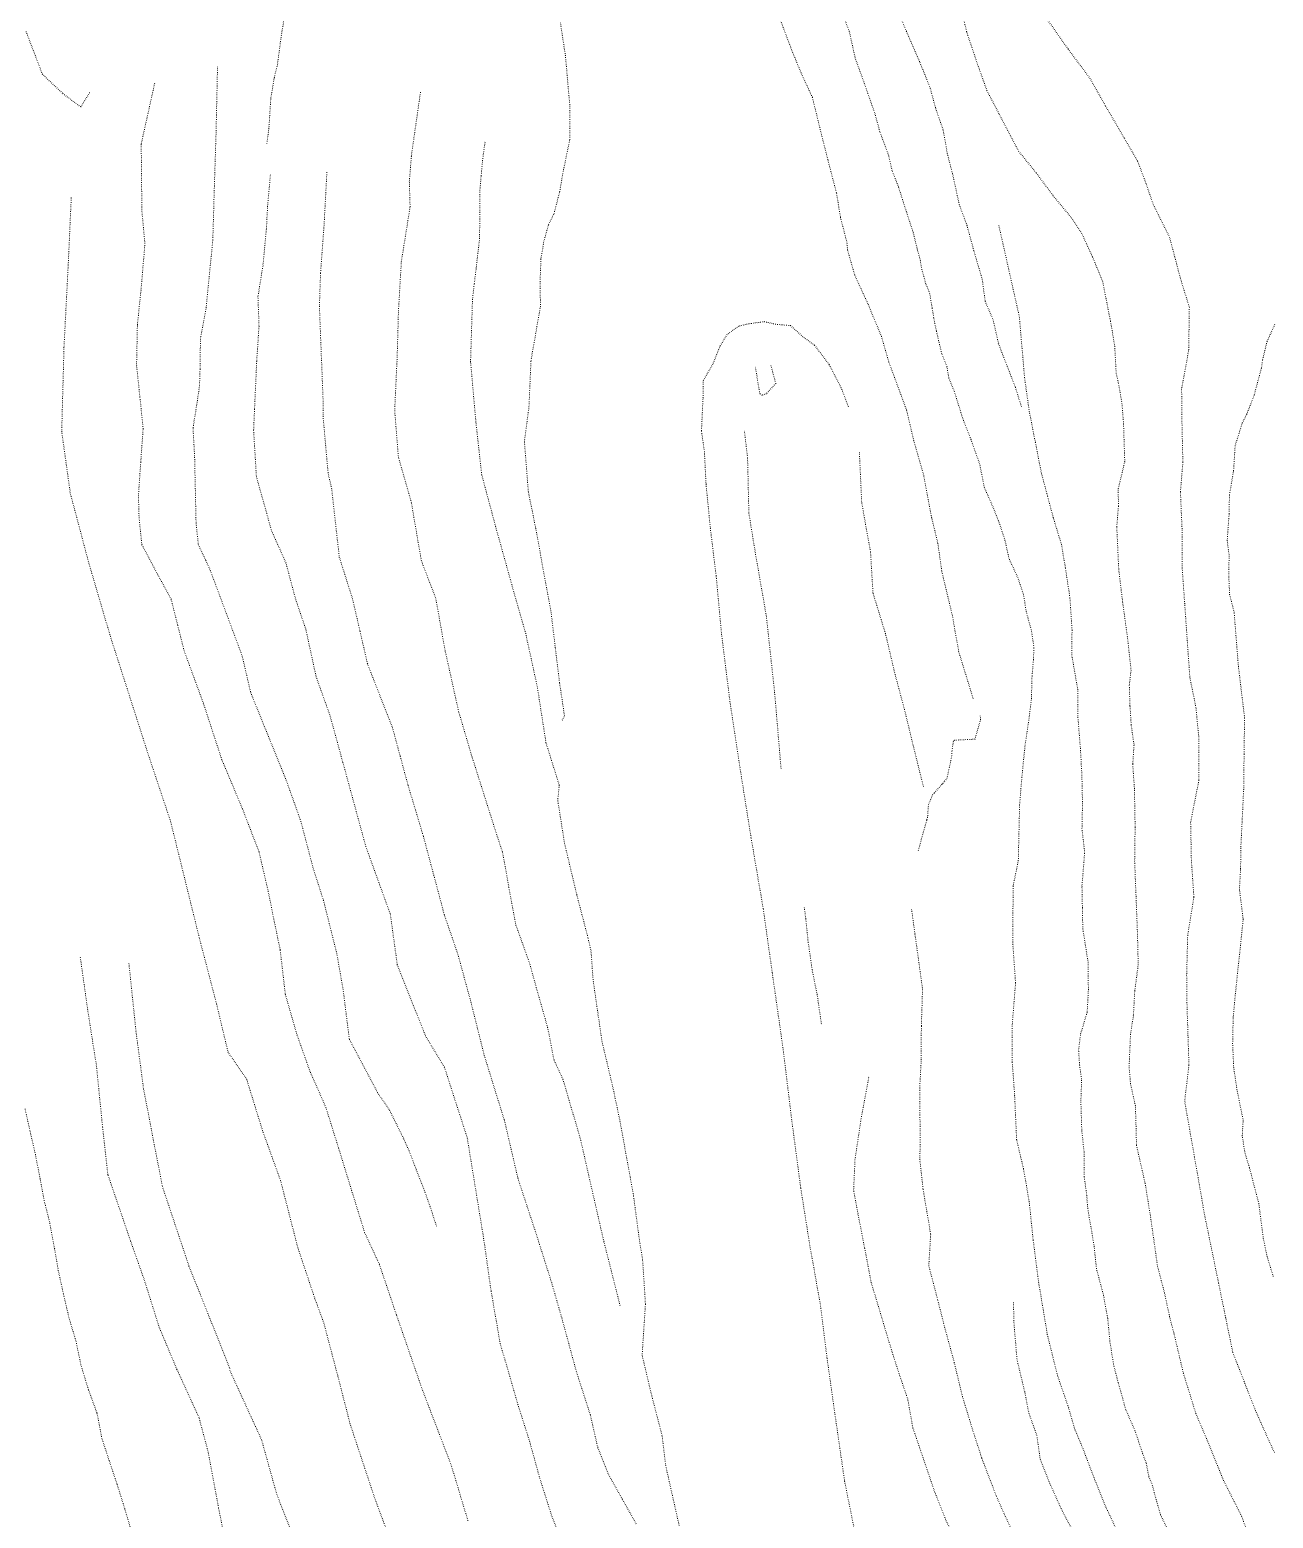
# Model space of a CAD drawing. Extents: x 682410 to 689460, y 7661803 to 7669124.
# Drawn here: x 685533.5 to 685773.6, y 7666321.9 to 7666609.2 of the extents above; entities that cross this region are included whole.
import ezdxf

# ---------------------------------------------------------------- set-up
doc = ezdxf.new("R2010")
doc.units = 0
doc.header["$MEASUREMENT"] = 0
doc.linetypes.add('DOT', pattern=[0.25, 0, -0.25])
doc.layers.add('02 TOE_Line', color=1, linetype='DOT', lineweight=20)

msp = doc.modelspace()

# ---------------------------------------------------------------- linework, layer by layer
at = {"layer": '02 TOE_Line'}
for points in [[(685743.41, 7666319.57, 4070.06), (685741.21, 7666324.22, 4070.08), (685739.12, 7666329.41, 4070.09), (685736.87, 7666335.32, 4070.11), (685735.28, 7666339.12, 4070.12), (685734.07, 7666343.31, 4070.13), (685731.94, 7666349.48, 4070.12), (685729.98, 7666357.4, 4070.07), (685728.3, 7666367.48, 4070), (685727.25, 7666375.61, 4069.96), (685726.49, 7666383, 4069.99), (685725.38, 7666389.38, 4070.02), (685724.06, 7666394.98, 4070.04), (685723.67, 7666403.54, 4070.08), (685723.2, 7666410.1, 4070.11), (685723.2, 7666417.09, 4070.09), (685723.85, 7666425.27, 4070.15), (685723.31, 7666432.92, 4070.21), (685723.38, 7666443.93, 4070.47), (685724.38, 7666448.87, 4070.58), (685724.63, 7666459.6, 4070.38), (685725.09, 7666465.17, 4070.28), (685725.67, 7666470.97, 4070.17), (685726.49, 7666476.54, 4070.06), (685726.92, 7666480.18, 4069.99), (685727.03, 7666484.56, 4070.02), (685727.3, 7666487.61, 4069.94), (685727.4, 7666489.98, 4070.2), (685726.88, 7666493.45, 4070.18), (685725.89, 7666496.97, 4070.17), (685725.41, 7666500.11, 4070.16), (685724.3, 7666503.43, 4070.15), (685722.56, 7666507.22, 4070.13), (685721.81, 7666510.68, 4070.12), (685720.56, 7666514.46, 4070.11), (685719.26, 7666517.63, 4070.1), (685717.8, 7666520.93, 4070.08), (685716.92, 7666525.4, 4070.07), (685715.23, 7666530.16, 4070.05), (685713.61, 7666534.31, 4070.04), (685712.68, 7666537.34, 4070.03), (685711.94, 7666539.65, 4070.02), (685710.95, 7666542.02, 4070.01), (685710.61, 7666544.2, 4070), (685709.59, 7666546.73, 4069.99), (685709.08, 7666548.87, 4069.99), (685708.57, 7666551.1, 4069.98), (685708.05, 7666553.64, 4069.97), (685707.75, 7666555.53, 4069.97), (685707.28, 7666558.32, 4069.96), (685706.52, 7666560.19, 4069.95), (685705.77, 7666562.92, 4069.95), (685705.41, 7666564.96, 4069.95), (685704.87, 7666566.88, 4069.96), (685704.07, 7666570.17, 4069.96), (685702.77, 7666574.09, 4069.97), (685701.26, 7666578.85, 4069.99), (685700.01, 7666582.04, 4069.99), (685699.32, 7666585.04, 4070), (685697.63, 7666589.58, 4070.01), (685696.74, 7666592.9, 4070.02), (685694.68, 7666598.81, 4070.04), (685692.89, 7666603.75, 4070.05), (685691.75, 7666608.93, 4070.06), (685689.66, 7666614.29, 4070.08)], [(685700.62, 7666614.22, 4059.85), (685702.77, 7666608.92, 4059.79), (685705.39, 7666602.9, 4059.81), (685707.38, 7666597.98, 4059.89), (685708.43, 7666594.01, 4059.77), (685709.88, 7666589.86, 4059.66), (685710.67, 7666585.33, 4059.49), (685711.69, 7666581.39, 4059.63), (685712.98, 7666575.48, 4059.77), (685714.48, 7666571.43, 4059.8), (685715.8, 7666566.53, 4059.69), (685717.41, 7666561.11, 4059.62), (685717.99, 7666556.77, 4059.59), (685719.52, 7666553.25, 4059.53), (685720.56, 7666548.61, 4059.66), (685722.23, 7666544.29, 4059.81), (685723.82, 7666540.21, 4059.67), (685724.97, 7666536.48, 4059.78)], [(685582.66, 7666611.62, 4129.83), (685582.04, 7666607.71, 4129.69), (685581.35, 7666602.51, 4129.61), (685580.73, 7666599.94, 4129.57), (685580.05, 7666595.88, 4129.48), (685579.69, 7666590.11, 4129.35), (685579.27, 7666587.09, 4129.58)], [(685636.33, 7666475.95, 4100.28), (685636.77, 7666476.78, 4100.1), (685635.81, 7666483.2, 4099.36), (685634.98, 7666490.02, 4098.77), (685634.15, 7666497.06, 4098.11), (685632.43, 7666506.29, 4097.41), (685631.21, 7666513.03, 4097.01), (685629.79, 7666520.03, 4096.17), (685629.03, 7666529.76, 4095.6), (685629.9, 7666536.39, 4095.08), (685630.3, 7666545.36, 4094.5), (685632.11, 7666555.79, 4093.81), (685632.1, 7666557.82, 4094.32), (685632.06, 7666560.59, 4093.99), (685632.21, 7666564.95, 4093.64), (685632.78, 7666568.4, 4093.58), (685633.7, 7666571.63, 4093.32), (685634.75, 7666573.75, 4093.06), (685635.84, 7666578, 4093.23), (685636.59, 7666582.25, 4092.94), (685637.78, 7666588, 4092.19), (685637.78, 7666594.75, 4091.77), (685636.94, 7666604.25, 4091.22), (685635.96, 7666610.71, 4090.72)], [(685677.87, 7666612.65, 4080.61), (685680.67, 7666605.2, 4080.62), (685682.52, 7666600.72, 4080.62), (685684.62, 7666596.18, 4080.62), (685686.13, 7666590.01, 4080.63), (685687.65, 7666583.96, 4080.63), (685689.3, 7666577.65, 4080.64), (685690.05, 7666572.98, 4080.64), (685691.26, 7666568.32, 4080.64), (685691.43, 7666566.7, 4080.64), (685692.8, 7666561.86, 4080.65), (685695.39, 7666556.23, 4080.65), (685697.94, 7666550.05, 4080.64), (685699.38, 7666545.1, 4080.65), (685702.81, 7666535.81, 4080.65), (685704.2, 7666529.91, 4080.67), (685706.15, 7666523.09, 4080.65), (685707.66, 7666515.01, 4080.65), (685708.84, 7666510.12, 4080.62), (685709.62, 7666504.65, 4080.65), (685711.65, 7666496.15, 4080.4), (685712.88, 7666489.16, 4080.19), (685715.67, 7666480.09, 4079.92)], [(685713.58, 7666612.34, 4051.98), (685714.41, 7666608.82, 4051.75), (685716.53, 7666602.51, 4051.35), (685718.32, 7666597.5, 4051.44), (685720.69, 7666592.93, 4051.52), (685724.44, 7666585.77, 4051.65), (685727.85, 7666581.59, 4051.52), (685731.1, 7666577.19, 4051.4), (685734.66, 7666572.9, 4051.2), (685736.6, 7666569.97, 4051.08), (685738.73, 7666565.33, 4051.03), (685740.69, 7666560.58, 4050.97), (685741.31, 7666557.33, 4050.93), (685742.19, 7666552.96, 4050.89), (685743, 7666548.11, 4050.85), (685743.27, 7666542.95, 4050.8), (685743.72, 7666540.97, 4050.56), (685744.38, 7666537.17, 4050.59), (685744.69, 7666533.35, 4050.59), (685744.93, 7666525.85, 4050.62), (685743.68, 7666520.64, 4050.64), (685743.7, 7666517.24, 4050.67), (685743.39, 7666513.26, 4050.67), (685743.76, 7666505.13, 4050.7), (685744.52, 7666498.76, 4050.73), (685745.47, 7666491.84, 4050.76), (685746.15, 7666485.64, 4050.78), (685745.81, 7666482.68, 4050.81), (685745.94, 7666478.66, 4050.81), (685746.18, 7666475.03, 4050.84), (685746.72, 7666471.13, 4050.84), (685746.47, 7666467.45, 4050.87), (685746.8, 7666462.77, 4050.87), (685746.93, 7666455.31, 4050.75), (685746.84, 7666448.68, 4050.85), (685747.11, 7666441.92, 4050.9), (685747.39, 7666434.55, 4050.74), (685747.53, 7666428.76, 4050.81), (685746.86, 7666423.69, 4050.81), (685746.6, 7666418.9, 4050.75), (685746.04, 7666415.33, 4050.95), (685745.77, 7666409.02, 4051.02), (685746.04, 7666405.77, 4050.78), (685746.98, 7666401.54, 4050.45), (685747.11, 7666397.56, 4050.77), (685747.2, 7666393.87, 4051.07), (685748.87, 7666386.55, 4051.03), (685749.98, 7666379.64, 4050.99), (685751.25, 7666370.58, 4050.95), (685752.61, 7666365.41, 4050.9), (685753.59, 7666360.79, 4050.88), (685754.46, 7666357.49, 4050.73), (685756.26, 7666349.87, 4050.9), (685758.65, 7666342.16, 4050.82), (685760.7, 7666337.35, 4050.88), (685763.98, 7666329.26, 4051.36), (685767.49, 7666322.31, 4051.13), (685770.17, 7666315.03, 4050.99)], [(685729.69, 7666611.6, 4040.5), (685734, 7666605.49, 4040.56), (685738.21, 7666599.86, 4040.62), (685741.24, 7666594.48, 4040.67), (685744.88, 7666588.23, 4040.73), (685747.42, 7666583.85, 4040.77), (685749.07, 7666579.46, 4040.74), (685750.44, 7666575.47, 4040.71), (685752, 7666572.34, 4040.69), (685753.57, 7666569.22, 4040.66), (685754.62, 7666565.25, 4040.64), (685755.67, 7666561.28, 4040.61), (685757.4, 7666555.63, 4040.56), (685757.28, 7666547.44, 4040.51), (685755.91, 7666539.9, 4040.46), (685755.98, 7666533.22, 4040.41), (685756.15, 7666525.74, 4040.36), (685755.68, 7666520.02, 4040.37), (685755.99, 7666512.94, 4040.38), (685756, 7666505.56, 4040.39), (685756.5, 7666498.48, 4040.4), (685756.99, 7666491.4, 4040.4), (685757.49, 7666484.32, 4040.41), (685758.7, 7666478.19, 4040.71), (685759.2, 7666472.91, 4040.73), (685759.23, 7666464.33, 4040.75), (685757.65, 7666456.2, 4040.77), (685757.79, 7666448.96, 4040.79), (685758.28, 7666441.8, 4040.8), (685757.08, 7666434.45, 4040.82), (685756.88, 7666426.78, 4040.84), (685756.95, 7666420.85, 4041.25), (685757.14, 7666415.1, 4041.09), (685757.32, 7666409.35, 4040.93), (685756.5, 7666402.45, 4040.91), (685757.45, 7666397, 4040.91), (685758.41, 7666391.54, 4040.91), (685759.36, 7666386.09, 4040.9), (685760.31, 7666380.63, 4040.9), (685761.68, 7666373.95, 4040.89), (685763.05, 7666367.28, 4040.88), (685764.42, 7666360.6, 4040.87), (685765.79, 7666353.93, 4040.86), (685767.98, 7666348.31, 4040.82), (685770.18, 7666342.69, 4040.77), (685772.46, 7666337.57, 4040.73), (685773.86, 7666334.52, 4040.7)], [(685532.82, 7666608.87, 4162.99), (685535.96, 7666600.66, 4163.4), (685539.91, 7666596.9, 4162.82), (685543.38, 7666594.32, 4162.36), (685545.1, 7666597.11, 4163.21)], [(685569.78, 7666602.09, 4140.06), (685569.49, 7666589.08, 4139.76), (685569.17, 7666578.96, 4139.62), (685568.87, 7666568.63, 4139.64), (685567.58, 7666555.58, 4139.69), (685566.49, 7666549.77, 4139.8), (685566.4, 7666543.7, 4139.83), (685566.31, 7666540.5, 4140.31), (685565.8, 7666537.02, 4140.3), (685565.05, 7666532.38, 4140.2), (685565.36, 7666526.69, 4139.99), (685565.64, 7666513.89, 4140.1), (685566.09, 7666509.81, 4140.32), (685567.52, 7666506.78, 4140.25), (685568.41, 7666504.8, 4140.07), (685574.54, 7666488.37, 4139.99), (685576.18, 7666481.28, 4139.87), (685583.03, 7666464.41, 4139.82), (685585.87, 7666456.44, 4139.77), (685588.27, 7666447.29, 4139.92), (685590.23, 7666441.19, 4139.87), (685592.73, 7666431.26, 4139.88), (685593.98, 7666424.33, 4139.8), (685595.23, 7666414.36, 4139.85), (685600.69, 7666404.08, 4139.91), (685602.99, 7666400.67, 4139.89), (685605.74, 7666395.14, 4139.48), (685606.83, 7666392.67, 4139.19), (685608.16, 7666389.19, 4138.77), (685609.85, 7666384.81, 4138.24), (685610.83, 7666382.05, 4137.91), (685612.07, 7666378.25, 4137.46)], [(685618.12, 7666321.45, 4145.53), (685614.91, 7666332.14, 4145.64), (685609.29, 7666346.81, 4145.79), (685604.33, 7666361.16, 4145.94), (685601.02, 7666370.94, 4146.04), (685598.18, 7666377.07, 4146.29), (685595.66, 7666385.23, 4146.32), (685593.14, 7666393.4, 4146.34), (685590.71, 7666401.19, 4146.32), (685587.63, 7666408.18, 4147.04), (685585.15, 7666415.16, 4147.85), (685582.86, 7666423.1, 4148.16), (685581.87, 7666431.64, 4149.09), (685580.62, 7666437.7, 4149.23), (685579.57, 7666442.91, 4149.01), (685577.79, 7666450.56, 4148.98), (685574.6, 7666458.84, 4149.07), (685570.6, 7666468.37, 4149.34), (685567.05, 7666479.23, 4149.28), (685563.31, 7666489.42, 4149.89), (685562.07, 7666494.36, 4149.95), (685560.83, 7666499.31, 4150.01), (685558.18, 7666504.16, 4150.05), (685555.16, 7666509.88, 4150.12), (685554.63, 7666515.1, 4150.09), (685554.51, 7666519.35, 4150.05), (685554.96, 7666525.8, 4150.6), (685555.42, 7666532.25, 4151.14), (685554.79, 7666538.36, 4151.43), (685554.15, 7666544.47, 4151.72), (685554.31, 7666552.27, 4151.38), (685555.03, 7666559.17, 4151.1), (685555.76, 7666567.88, 4150.74), (685555.17, 7666574.44, 4150.12), (685555.05, 7666587.19, 4150.38), (685557.69, 7666599.08, 4150.16)], [(685647.49, 7666362.98, 4110.61), (685644.36, 7666375.34, 4109.84), (685642.1, 7666385.22, 4109.9), (685639.85, 7666395.1, 4109.95), (685636.46, 7666406.67, 4110.22), (685634.74, 7666410.37, 4109.69), (685633.51, 7666416.65, 4109.58), (685631.42, 7666423.99, 4109.49), (685630.02, 7666429.05, 4109.58), (685627.4, 7666436.39, 4109.72), (685626, 7666443.89, 4109.86), (685624.78, 7666450.53, 4109.99), (685623.39, 7666454.77, 4110.47), (685618.87, 7666469.03, 4110.45), (685616.33, 7666477.63, 4110.39), (685613.74, 7666489.31, 4110.27), (685611.89, 7666499.55, 4110.17), (685609.13, 7666506.74, 4110.12), (685607.2, 7666517.97, 4109.87), (685604.7, 7666526.68, 4109.67), (685603.98, 7666535.74, 4109.73), (685604.46, 7666545.89, 4109.62), (685604.7, 7666554.67, 4109.71), (685605.26, 7666564.42, 4109.98), (685606.96, 7666575.06, 4109.77), (685606.81, 7666579.78, 4109.78), (685607.21, 7666584.85, 4109.81), (685608.24, 7666592.2, 4109.75), (685609, 7666597.35, 4109.9)], [(685658.92, 7666320.44, 4112.25), (685656.3, 7666332.11, 4111.01), (685655.61, 7666337.86, 4110.53), (685653.62, 7666345.53, 4109.91), (685651.76, 7666353.35, 4109.16), (685652.39, 7666363.3, 4107.96), (685651.85, 7666371.78, 4107.15), (685651.23, 7666375.62, 4106.67), (685650.08, 7666384.22, 4106.24), (685649.46, 7666387.79, 4106.3), (685647.44, 7666398.77, 4105.43), (685646.14, 7666404.93, 4105.12), (685644, 7666414, 4104.59), (685643.14, 7666419.94, 4104.31), (685642.28, 7666425.87, 4104.03), (685641.9, 7666431.35, 4103.93), (685641.29, 7666434.01, 4103.39), (685639.14, 7666442.26, 4102.64), (685636.77, 7666452.21, 4101.81), (685635.47, 7666460.46, 4101.13), (685635.75, 7666463.44, 4100.93), (685633.19, 7666471.61, 4100.37), (685631.53, 7666482.35, 4099.98), (685629.27, 7666492.68, 4099.62), (685626.32, 7666503.08, 4099.54), (685623.46, 7666513.37, 4099.84), (685620.78, 7666523.36, 4099.99), (685619.66, 7666533.52, 4099.94), (685618.63, 7666545.19, 4099.9), (685619, 7666557.18, 4099.91), (685619.35, 7666560.19, 4099.97), (685619.71, 7666563.21, 4100.04), (685620.04, 7666566.09, 4100.04), (685620.38, 7666568.97, 4100.04), (685620.4, 7666573.54, 4100.19), (685620.42, 7666578.11, 4100.34), (685620.68, 7666581.04, 4100.31), (685620.94, 7666583.98, 4100.28), (685621.42, 7666587.55, 4100.35)], [(685590.89, 7666581.72, 4119.58), (685590.35, 7666571.53, 4119.67), (685589.67, 7666562.22, 4119.75), (685589.45, 7666555.85, 4119.7), (685589.69, 7666549.62, 4119.64), (685589.94, 7666543.4, 4119.59), (685590.18, 7666537.17, 4119.53), (685590.15, 7666534.58, 4119.49), (685590.65, 7666529.04, 4119.62), (685591.15, 7666523.49, 4119.75), (685591.81, 7666520.74, 4119.82), (685592.55, 7666514.09, 4119.97), (685593.29, 7666507.45, 4120.13), (685595.84, 7666499.39, 4120.11), (685597.29, 7666493.12, 4120.16), (685598.73, 7666486.85, 4120.21), (685601.14, 7666480.69, 4120.12), (685603.55, 7666474.52, 4120.02), (685605.06, 7666468.96, 4119.93), (685606.56, 7666463.4, 4119.84), (685608.04, 7666458.48, 4119.9), (685609.52, 7666453.57, 4119.96), (685611.55, 7666445.97, 4120.05), (685613.57, 7666438.37, 4120.13), (685616.2, 7666430.73, 4120.07), (685618.71, 7666421.52, 4119.99), (685620, 7666416.37, 4119.95), (685621.29, 7666411.22, 4119.9), (685623.23, 7666404.95, 4119.91), (685625.18, 7666398.68, 4119.92), (685626.47, 7666393.12, 4119.93), (685627.77, 7666387.55, 4119.94), (685629.59, 7666382.01, 4119.95), (685631.41, 7666376.46, 4119.95), (685634.29, 7666367.37, 4119.97), (685636.29, 7666360.41, 4120.22), (685637.66, 7666355.37, 4120.27), (685639.03, 7666350.34, 4120.31), (685641.76, 7666341.85, 4120.39), (685643.2, 7666335.52, 4120.45), (685645.3, 7666330.29, 4120.5), (685647.99, 7666325.51, 4120.36), (685650.68, 7666320.72, 4120.22)], [(685579.98, 7666581.19, 4129.28), (685579.44, 7666575.08, 4129.37), (685579.21, 7666570.76, 4129.6), (685578.57, 7666563.88, 4129.33), (685577.59, 7666557.72, 4129.64), (685577.79, 7666552.02, 4129.43), (685577.34, 7666545.2, 4129.44), (685576.92, 7666535.93, 4129.45), (685576.75, 7666531.9, 4129.45), (685577.28, 7666522.96, 4129.46), (685580.23, 7666512.48, 4129.53), (685582.98, 7666506.34, 4129.54), (685584.87, 7666499.25, 4129.8), (685586.81, 7666493.58, 4129.88), (685588.81, 7666484.37, 4130.13), (685591.53, 7666476.76, 4130.07), (685593.97, 7666467.84, 4130.26), (685598.4, 7666451.6, 4130.59), (685603.13, 7666438.55, 4130.57), (685604.49, 7666428.75, 4130.75), (685609.91, 7666415.06, 4130.52), (685613.62, 7666408.9, 4130.17), (685618, 7666395.31, 4130.21), (685621.16, 7666375.92, 4129.82), (685622.6, 7666365.73, 4129.78), (685624.34, 7666355.7, 4130.05), (685627.77, 7666343.88, 4129.99), (685630.02, 7666336.8, 4129.97), (685631.9, 7666329.95, 4130.01), (685634.22, 7666322.61, 4130.07), (685640.15, 7666306.98, 4130.16)], [(685604.77, 7666313.3, 4161.07), (685600.12, 7666325.82, 4161.06), (685595.37, 7666340.15, 4161.06), (685593.01, 7666349.35, 4159.22), (685590.31, 7666359.57, 4159.62), (685588.55, 7666364.39, 4158.37), (685585.29, 7666374.11, 4158.89), (685581.95, 7666387.1, 4158.91), (685578.47, 7666396.73, 4158.87), (685575.42, 7666406.63, 4158.86), (685571.82, 7666411.86, 4160.44), (685569.57, 7666421.29, 4160.7), (685566.25, 7666434, 4159.99), (685560.72, 7666456.42, 4160.12), (685556.29, 7666469.7, 4160.19), (685549.1, 7666492.12, 4159.97), (685544.95, 7666506.23, 4159.84), (685541.35, 7666519.79, 4159.87), (685539.7, 7666531.69, 4159.89), (685540.14, 7666547.98, 4160.05), (685540.96, 7666563.94, 4160.1), (685541.55, 7666576.91, 4160.14)], [(685753.72, 7666318.68, 4059.97), (685751.8, 7666322.66, 4059.94), (685751.1, 7666325.16, 4059.93), (685750.17, 7666328.55, 4059.91), (685749.56, 7666330.03, 4059.91), (685749.06, 7666332.65, 4059.9), (685748.37, 7666334.43, 4059.89), (685746.9, 7666338.86, 4059.87), (685745.13, 7666342.89, 4059.85), (685743.66, 7666348.1, 4059.83), (685742.79, 7666351.47, 4059.81), (685742.08, 7666355.91, 4059.79), (685741.62, 7666360.67, 4059.76), (685740.83, 7666364.97, 4059.76), (685739.46, 7666370.07, 4059.76), (685739.03, 7666374.4, 4059.76), (685737.78, 7666381.74, 4059.75), (685737.57, 7666384.45, 4059.8), (685737.09, 7666387.83, 4059.96), (685737.08, 7666392.61, 4060.1), (685736.63, 7666396.83, 4060.02), (685736.46, 7666402.47, 4060.04), (685736.61, 7666406.44, 4059.81), (685736.2, 7666409.5, 4059.88), (685736.02, 7666412.25, 4060.07), (685736.41, 7666415.41, 4060.02), (685737.68, 7666419.63, 4060.1), (685737.91, 7666423.91, 4060.01), (685737.85, 7666429.23, 4060.25), (685736.83, 7666435.77, 4060.48), (685736.75, 7666439.83, 4060.43), (685736.67, 7666443.89, 4060.37), (685737.19, 7666450.46, 4060.29), (685736.67, 7666454.96, 4060.05), (685736.77, 7666459.88, 4060.04), (685736.66, 7666465.18, 4060.15), (685736.37, 7666470.5, 4060.3), (685735.89, 7666476.5, 4060.31), (685735.89, 7666481.82, 4060.4), (685734.72, 7666488.31, 4060.5), (685734.75, 7666493.48, 4060.71), (685734.34, 7666499.63, 4061.01), (685733.47, 7666505.34, 4060.74), (685732.71, 7666509.9, 4060.92), (685731.14, 7666515.02, 4060.85), (685729.99, 7666519.34, 4060.59), (685728.84, 7666523.66, 4060.33), (685727.67, 7666529.6, 4059.94), (685726.5, 7666535.53, 4059.55), (685725.59, 7666542.06, 4059.01), (685725.08, 7666547.99, 4058.53), (685724.57, 7666553.91, 4058.05), (685723.25, 7666559.75, 4057.56), (685721.94, 7666565.6, 4057.07), (685720.62, 7666571.44, 4056.59)], [(685691.58, 7666536.46, 4089.71), (685690.18, 7666540.14, 4089.96), (685687.86, 7666544.61, 4090.33), (685685.03, 7666548.35, 4090.8), (685683.07, 7666549.75, 4090.97), (685680.38, 7666552.13, 4091.49), (685677.51, 7666552.38, 4091.98), (685675.36, 7666552.88, 4092.18), (685672.37, 7666552.47, 4092.88), (685670.42, 7666552.03, 4093.21), (685668.15, 7666550.41, 4093.72), (685666.82, 7666548.2, 4094.29), (685665.39, 7666544.67, 4094.58), (685663.55, 7666541.48, 4094.99), (685663.51, 7666538.21, 4095.39), (685663.21, 7666531.7, 4095.96), (685663.77, 7666527.91, 4096.33), (685664.1, 7666521.45, 4097.1), (685664.93, 7666512.97, 4097.95), (685666.06, 7666503.69, 4098.79), (685667.1, 7666492.47, 4099.6), (685668.74, 7666479.31, 4100.62), (685670.79, 7666465.84, 4101.77), (685672.81, 7666453.13, 4102.7), (685675.16, 7666439.43, 4103.74), (685676.9, 7666427.05, 4104.83), (685678.97, 7666412.48, 4106.08), (685680.66, 7666398.61, 4107.22), (685682.38, 7666385.62, 4108.41), (685684.14, 7666374.51, 4109.27), (685686.17, 7666363.14, 4110.21), (685687.46, 7666352.79, 4110.95), (685688.98, 7666342, 4111.7), (685690.85, 7666329.04, 4112.83), (685693.01, 7666318.34, 4113.66)], [(685773.6, 7666368.59, 4029.91), (685772.41, 7666372.46, 4029.93), (685771.68, 7666375.94, 4029.95), (685770.81, 7666382.66, 4029.96), (685768.99, 7666389.62, 4029.97), (685768.1, 7666392.58, 4029.97), (685767.61, 7666395.73, 4029.97), (685767.79, 7666398.73, 4029.98), (685766.59, 7666404.65, 4029.98), (685765.96, 7666408.93, 4029.99), (685765.76, 7666413.5, 4029.99), (685765.86, 7666418.64, 4030), (685766.3, 7666423.17, 4029.97), (685766.78, 7666427.89, 4029.93), (685767.29, 7666432.49, 4029.89), (685767.78, 7666437.55, 4029.85), (685767.07, 7666443.32, 4029.8), (685767.3, 7666447.27, 4029.77), (685767.33, 7666451.19, 4029.76), (685767.61, 7666456.91, 4029.74), (685767.89, 7666462.62, 4029.74), (685767.97, 7666469.55, 4029.74), (685768.06, 7666476.48, 4029.73), (685767.46, 7666481.42, 4029.73), (685766.87, 7666486.37, 4029.73), (685766.46, 7666491.57, 4029.73), (685766.05, 7666496.77, 4029.73), (685765.18, 7666500.2, 4029.73), (685765.02, 7666503.58, 4029.73), (685765.07, 7666507.83, 4029.72), (685764.71, 7666510.66, 4029.72), (685765.08, 7666515.8, 4029.72), (685765.14, 7666519.51, 4029.72), (685765.95, 7666524.1, 4029.72), (685766.23, 7666528.9, 4029.72), (685767.63, 7666533.34, 4029.71), (685768.49, 7666535.03, 4029.93), (685769.93, 7666538.73, 4029.96), (685771.32, 7666543.93, 4029.96), (685771.55, 7666545.57, 4029.78), (685772.41, 7666549.07, 4029.77), (685773.91, 7666552.36, 4029.76)], [(685676.62, 7666544.4, 4095.09), (685677.56, 7666540.93, 4094.96), (685675.74, 7666538.96, 4095.27), (685674.92, 7666538.7, 4095.3), (685674.46, 7666539.04, 4095.61), (685673.59, 7666544.25, 4095.35)], [(685678.58, 7666466.56, 4103.51), (685677.34, 7666481.24, 4101.96), (685675.72, 7666496.17, 4101.08), (685673.61, 7666508.23, 4100.11), (685672.36, 7666515.94, 4099.46), (685672.11, 7666526.64, 4098.66), (685671.49, 7666531.87, 4098.27)], [(685693.7, 7666527.61, 4089.43), (685694.15, 7666517.9, 4089.59), (685695.85, 7666508.42, 4089.6), (685696.33, 7666500.47, 4089.56), (685698.73, 7666492.68, 4089.14), (685700.58, 7666484.83, 4088.84), (685702.39, 7666478.07, 4088.41), (685704.1, 7666471, 4088.05), (685706.09, 7666463.01, 4087.51)], [(685705.06, 7666450.79, 4090.06), (685706.71, 7666456.68, 4087.92), (685706.73, 7666456.76, 4087.89), (685706.86, 7666457.18, 4087.75), (685707.03, 7666459.62, 4087.34), (685707.82, 7666461.55, 4087.47), (685707.82, 7666461.56, 4087.47), (685708.17, 7666461.94, 4087.5), (685709.65, 7666463.6, 4087.61), (685709.78, 7666463.75, 4087.62), (685710.15, 7666464.2, 4087.64), (685710.6, 7666464.72, 4087.66), (685711.49, 7666468.79, 4086.37), (685711.59, 7666470.1, 4085.85), (685711.83, 7666471.79, 4085.04), (685711.91, 7666472.02, 4084.91), (685712.07, 7666472.1, 4084.78), (685716, 7666472.29, 4082.3), (685717.09, 7666476.03, 4080.17), (685717.03, 7666477.02, 4079.82)], [(685686.36, 7666417.34, 4107.05), (685685.54, 7666423.05, 4106.6), (685684.57, 7666427.79, 4106.16), (685683.76, 7666433.55, 4105.86), (685683.35, 7666437.62, 4105.34), (685683.04, 7666439.97, 4105.2)], [(685703.78, 7666439.42, 4091.75), (685704.43, 7666434.68, 4091.43), (685705.08, 7666429.94, 4091.12), (685705.89, 7666424.09, 4090.95), (685705.66, 7666416.88, 4090.97), (685705.64, 7666410.42, 4090.91), (685705.34, 7666404.87, 4090.95), (685705.39, 7666399.67, 4090.78), (685705.45, 7666394.47, 4090.61), (685705.36, 7666391.22, 4090.67), (685705.99, 7666385.42, 4090.52), (685706.73, 7666381.1, 4090.59), (685707.46, 7666376.78, 4090.66), (685707.1, 7666370.65, 4090.73), (685708.85, 7666363.96, 4090.67), (685710.16, 7666358.79, 4090.66), (685712.02, 7666351.94, 4090.66), (685713.6, 7666345.39, 4090.54), (685715.45, 7666339.34, 4090.65), (685717.33, 7666333.51, 4090.86), (685720.16, 7666326.12, 4090.74), (685721.72, 7666322.63, 4090.75), (685723.25, 7666319.32, 4090.93)], [(685583.83, 7666289.74, 4183.27), (685578.63, 7666295.46, 4183.38), (685573.64, 7666305.29, 4183.63), (685572.23, 7666312.81, 4183.68), (685569.96, 7666323.97, 4183.74), (685567.98, 7666334.66, 4183.83), (685566.21, 7666341.34, 4183.91), (685561.93, 7666350.69, 4184.11), (685558.53, 7666358.74, 4184.22), (685555.71, 7666367.73, 4184.34), (685552.99, 7666375.43, 4184.45), (685548.62, 7666388.21, 4184.55), (685547.58, 7666397.52, 4184.62), (685546.39, 7666409.36, 4184.64), (685544.71, 7666420.05, 4184.8), (685543.27, 7666430.35, 4184.96)], [(685552.67, 7666429.08, 4175.55), (685554.03, 7666415.96, 4175.34), (685555.5, 7666404.77, 4175.32), (685559.13, 7666385.97, 4175.34), (685564.26, 7666370.6, 4175.4), (685572.16, 7666350.83, 4175.23), (685572.13, 7666350.5, 4175.06), (685578.31, 7666337.01, 4175.17), (685581.2, 7666326.58, 4175.23), (685586.71, 7666312.57, 4175.15)], [(685717.12, 7666305.3, 4104.37), (685714.27, 7666313.49, 4102.96), (685710.48, 7666321.38, 4102.55), (685708.24, 7666326.98, 4102.46), (685703.99, 7666339.46, 4102.02), (685703.05, 7666344.89, 4101.68), (685701.47, 7666349.49, 4101.96), (685699.98, 7666354.11, 4102.07), (685697.99, 7666360.73, 4102.18), (685696, 7666367.36, 4102.3), (685694.7, 7666374.08, 4102.04), (685693.4, 7666380.8, 4101.79), (685692.59, 7666385.22, 4101.84), (685692.85, 7666391.17, 4101.9), (685693.98, 7666398.73, 4101.8), (685695.5, 7666407.05, 4101.7)], [(685553.19, 7666319.27, 4191.26), (685551.88, 7666323.72, 4191.26), (685550.36, 7666328.56, 4191.25), (685548.87, 7666333.02, 4191.23), (685547.47, 7666337.29, 4191.22), (685546.49, 7666342.28, 4191.19), (685544.85, 7666346.77, 4191.2), (685543.41, 7666351.49, 4191.19), (685542.42, 7666356.24, 4191.18), (685541.11, 7666360.57, 4191.16), (685540.02, 7666365.27, 4191.13), (685539.04, 7666369.69, 4191.14), (685538.33, 7666373.93, 4191.13), (685537.42, 7666378.83, 4191.1), (685536.4, 7666382.86, 4191.09), (685535.52, 7666387.51, 4191.09), (685534.63, 7666392.11, 4191.11), (685533.56, 7666396.73, 4191.08), (685532.62, 7666400.96, 4191.08)], [(685723.44, 7666363.65, 4078.87), (685723.55, 7666359.46, 4079.04), (685724.13, 7666352.52, 4079.39), (685725.62, 7666346.31, 4079.59), (685726.43, 7666342.19, 4079.58), (685727.95, 7666337.92, 4079.85), (685728.62, 7666333.3, 4080.2), (685730.47, 7666328.62, 4080.11), (685732.88, 7666323.29, 4080.17), (685734.94, 7666319.43, 4080.32)]]:
    msp.add_polyline3d(points, dxfattribs=at)

doc.saveas('drawing.dxf')
